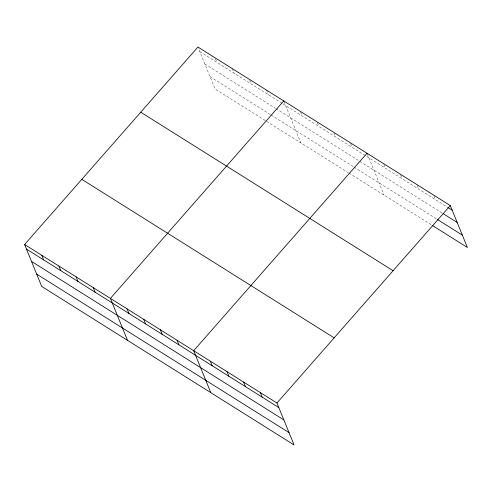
<?xml version="1.0" encoding="UTF-8"?>
<svg xmlns="http://www.w3.org/2000/svg" width="492" height="492" viewBox="0 0 492 492"><rect width="100%" height="100%" fill="white"/><g stroke="black" fill="none" stroke-linecap="round" stroke-linejoin="round"><path stroke-width="0.37" stroke-dasharray="2.46 1.84" d="M199.807 51.642L282.426 103.535M283.066 103.935L447.037 206.923M204.838 63.966L275.385 108.277M276.018 108.67L359.178 160.909M359.818 161.308L442.456 213.214M210.016 76.66L270.397 114.587M271.03 114.98L353.471 166.763M354.111 167.163L436.748 219.069M265.256 120.522L215.047 88.984L197.938 47.054M266.529 121.321L348.25 172.649M348.889 173.049L431.527 224.955M433.901 195.748L435.506 199.684M417.247 185.287L418.852 189.223M400.593 174.826L402.192 178.762M383.932 164.365L385.537 168.301M367.278 153.904L384.123 195.183M350.624 143.443L352.229 147.379M333.97 132.981L335.575 136.917M317.315 122.52L318.914 126.456M300.655 112.059L302.26 115.995M284.001 101.598L300.846 142.877M266.578 90.165L268.447 94.753M249.684 80.042L251.289 83.972M232.255 68.609L234.124 73.197M215.361 58.486L216.966 62.416"/><path stroke-width="0.74" d="M24.6 244.512L276.953 403.016L294.062 444.946L41.709 286.442L24.6 244.512L197.938 47.054L450.291 205.558L467.4 247.488L432.167 225.354M283.736 100.946L110.399 298.404L127.514 340.335M367.014 153.252L193.676 350.71L210.791 392.641M276.953 403.016L450.291 205.558M447.677 207.329L452.16 210.145M443.095 213.614L457.191 222.464M437.388 219.469L462.369 235.164M140.737 112.219L393.09 270.717M81.801 179.352L334.154 337.856M26.47 249.1L278.823 407.604M31.5 261.424L283.853 419.922M36.685 274.118L289.038 432.622M260.299 392.554L262.168 397.142M243.645 382.093L245.514 386.681M226.99 371.632L228.86 376.22M210.33 361.171L212.206 365.759M177.022 340.249L178.891 344.837M160.367 329.788L162.237 334.376M143.713 319.326L145.583 323.914M127.053 308.865L128.929 313.453M93.24 287.623L95.11 292.211M76.082 276.848L77.951 281.436M58.923 266.067L60.793 270.655M41.759 255.293L43.634 259.874"/></g></svg>
